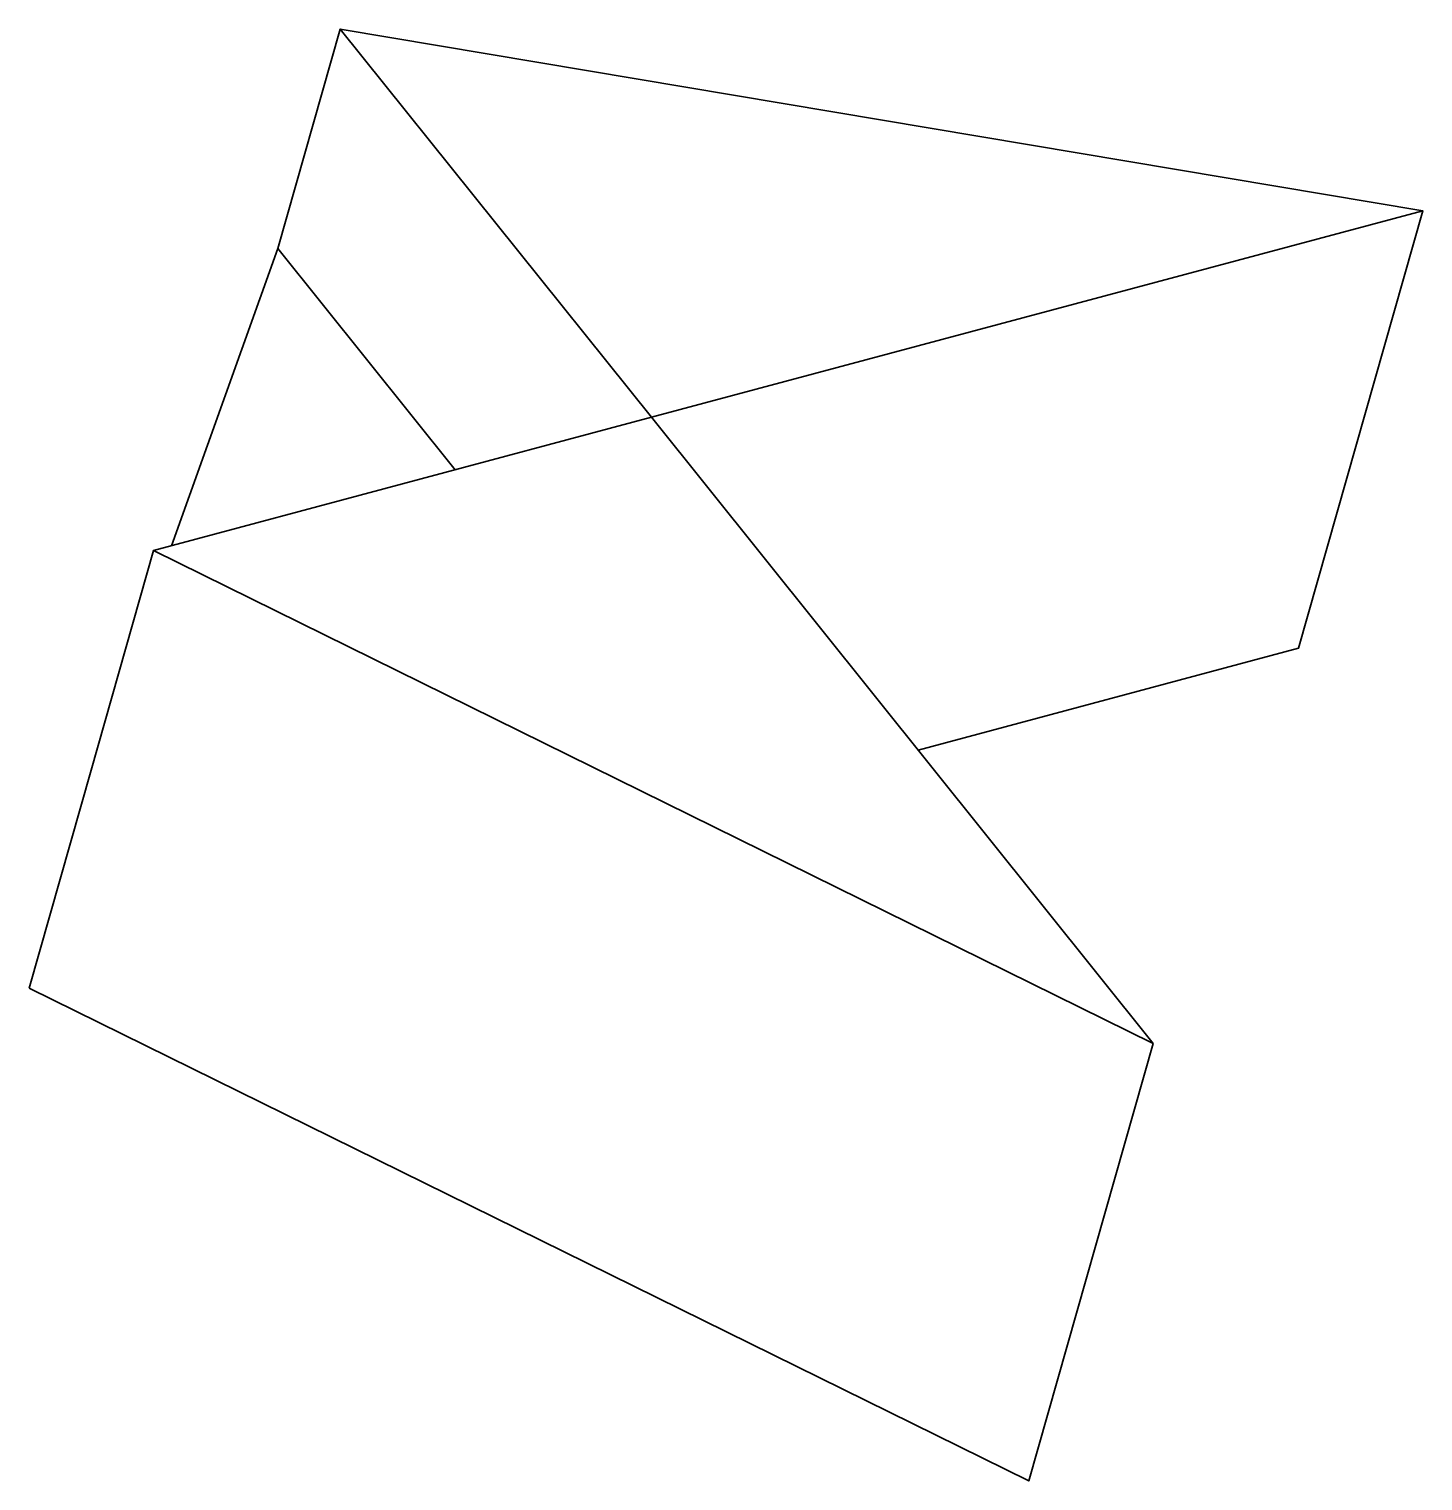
# Model space of a CAD drawing. Extents: x -0.83 to 1.49, y -1.04 to 1.38.
import ezdxf

# ---------------------------------------------------------------- set-up
doc = ezdxf.new("R2010")
doc.units = 0
doc.layers.add('s001-#def-active-grp', color=7, linetype='CONTINUOUS')
doc.layers.add('s003-#def-inactive-grp', color=7, linetype='CONTINUOUS')

msp = doc.modelspace()

# ---------------------------------------------------------------- linework, layer by layer
at = {"layer": 's001-#def-active-grp', "color": 7, "linetype": 'CONTINUOUS', "lineweight": 30, "true_color": 0x000000}
msp.add_line((-0.7262, 0.1413), (-0.8296, -0.2222), dxfattribs=at)
msp.add_lwpolyline([(-0.1196, 0.6417), (-0.4151, 1.0106), (-0.5924, 0.5151)], dxfattribs=at)
at = {"layer": 's003-#def-inactive-grp', "color": 36, "linetype": 'CONTINUOUS', "lineweight": 30, "true_color": 0x7f4c00}
for points in [[(0.6518, 0.1746), (1.2857, 0.3443), (1.4931, 1.0736), (-0.3111, 1.3764), (-0.4151, 1.0106)], [(-0.3111, 1.3764), (0.2074, 0.7293), (1.4931, 1.0736)], [(1.0435, -0.3144), (0.2074, 0.7293), (-0.6222, 0.5071)], [(-0.8296, -0.2222), (0.8361, -1.0436), (1.0435, -0.3144), (-0.6222, 0.5071), (-0.7262, 0.1413)]]:
    msp.add_lwpolyline(points, dxfattribs=at)

doc.saveas('drawing.dxf')
